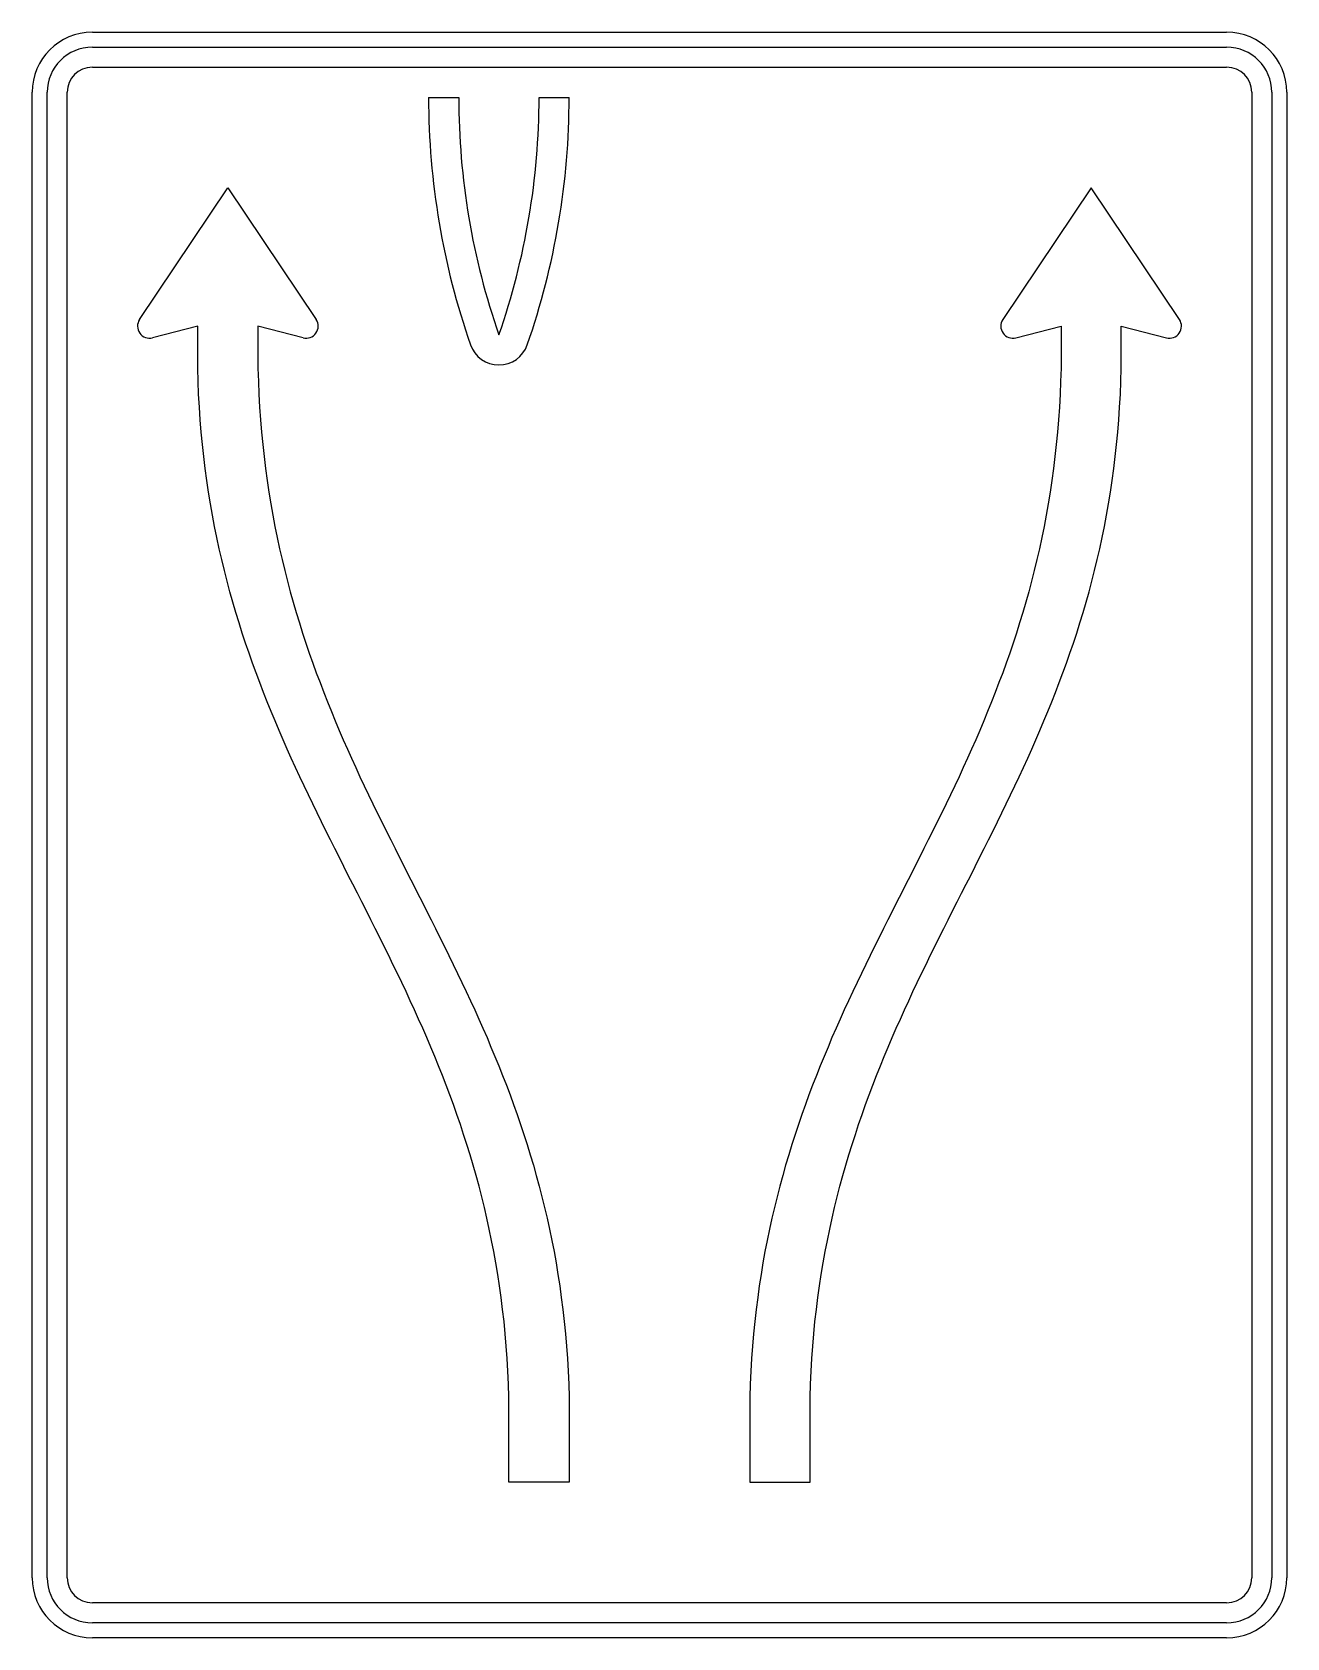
# Model space of a CAD drawing. Extents: x 0 to 1250, y 0 to 1600.
import ezdxf

# ---------------------------------------------------------------- set-up
doc = ezdxf.new("R2010")
doc.units = 0
doc.header["$LTSCALE"] = 25
doc.linetypes.add('AUSGEZOGEN', pattern=[0])
doc.layers.get('0').update_dxf_attribs({"linetype": 'AUSGEZOGEN'})

msp = doc.modelspace()

# ---------------------------------------------------------------- linework, layer by layer
for p, q in [((60, 1600), (1190, 1600)), ((60, 1585), (1190, 1585)), ((60, 1565), (1190, 1565)), ((0, 60), (0, 1540)), ((15, 60), (15, 1540)), ((35, 60), (35, 1540)), ((1215, 1540), (1215, 60)), ((1235, 1540), (1235, 60)), ((1250, 1540), (1250, 60)), ((395, 1535), (425, 1535)), ((505, 1535), (535, 1535)), ((107, 1313.7), (195, 1445)), ((195, 1445), (283, 1313.7)), ((1055, 1445), (967, 1313.7)), ((1143, 1313.7), (1055, 1445)), ((165, 1307), (120, 1295.4)), ((165, 1265), (165, 1307)), ((270, 1295.4), (225, 1307)), ((225, 1307), (225, 1265)), ((465, 1298.4), (465, 1298.4)), ((980, 1295.4), (1025, 1307)), ((1025, 1307), (1025, 1265)), ((1085, 1265), (1085, 1307)), ((1085, 1307), (1130, 1295.4)), ((436.7, 1288.5), (436.7, 1288.5)), ((493.3, 1288.5), (493.3, 1288.5)), ((165.4, 1252), (165, 1265)), ((225, 1265), (225.4, 1252)), ((1025, 1265), (1024.6, 1252)), ((1084.6, 1252), (1085, 1265)), ((165.9, 1239.1), (165.4, 1252)), ((225.4, 1252), (225.9, 1239.1)), ((1024.6, 1252), (1024.1, 1239.1)), ((1084.1, 1239.1), (1084.6, 1252)), ((166.6, 1226.4), (165.9, 1239.1)), ((225.9, 1239.1), (226.6, 1226.4)), ((1024.1, 1239.1), (1023.4, 1226.4)), ((1083.4, 1226.4), (1084.1, 1239.1)), ((167.5, 1213.8), (166.6, 1226.4)), ((226.6, 1226.4), (227.5, 1213.8)), ((1023.4, 1226.4), (1022.5, 1213.8)), ((1082.5, 1213.8), (1083.4, 1226.4)), ((168.5, 1201.4), (167.5, 1213.8)), ((169.7, 1189.2), (168.5, 1201.4)), ((227.5, 1213.8), (228.5, 1201.4)), ((228.5, 1201.4), (229.7, 1189.2)), ((1021.5, 1201.4), (1020.3, 1189.2)), ((1022.5, 1213.8), (1021.5, 1201.4)), ((1080.3, 1189.2), (1081.5, 1201.4)), ((1081.5, 1201.4), (1082.5, 1213.8)), ((171, 1177.1), (169.7, 1189.2)), ((229.7, 1189.2), (231, 1177.1)), ((1020.3, 1189.2), (1019, 1177.1)), ((1079, 1177.1), (1080.3, 1189.2)), ((172.5, 1165.1), (171, 1177.1)), ((231, 1177.1), (232.5, 1165.1)), ((1019, 1177.1), (1017.5, 1165.1)), ((1077.5, 1165.1), (1079, 1177.1)), ((174.1, 1153.3), (172.5, 1165.1)), ((175.8, 1141.7), (174.1, 1153.3)), ((232.5, 1165.1), (234.1, 1153.3)), ((234.1, 1153.3), (235.8, 1141.7)), ((1015.9, 1153.3), (1014.2, 1141.7)), ((1017.5, 1165.1), (1015.9, 1153.3)), ((1074.2, 1141.7), (1075.9, 1153.3)), ((1075.9, 1153.3), (1077.5, 1165.1)), ((177.7, 1130.1), (175.8, 1141.7)), ((235.8, 1141.7), (237.7, 1130.1)), ((1014.2, 1141.7), (1012.3, 1130.1)), ((1072.3, 1130.1), (1074.2, 1141.7)), ((179.7, 1118.8), (177.7, 1130.1)), ((237.7, 1130.1), (239.7, 1118.7)), ((1012.3, 1130.1), (1010.3, 1118.7)), ((1070.3, 1118.8), (1072.3, 1130.1)), ((181.8, 1107.5), (179.7, 1118.8)), ((184.1, 1096.3), (181.8, 1107.5)), ((239.7, 1118.7), (241.8, 1107.5)), ((241.8, 1107.5), (244.1, 1096.3)), ((1008.2, 1107.5), (1005.9, 1096.3)), ((1010.3, 1118.7), (1008.2, 1107.5)), ((1065.9, 1096.3), (1068.2, 1107.5)), ((1068.2, 1107.5), (1070.3, 1118.8)), ((186.5, 1085.3), (184.1, 1096.3)), ((244.1, 1096.3), (246.5, 1085.3)), ((1005.9, 1096.3), (1003.5, 1085.3)), ((1063.5, 1085.3), (1065.9, 1096.3)), ((189, 1074.4), (186.5, 1085.3)), ((191.6, 1063.7), (189, 1074.4)), ((246.5, 1085.3), (249, 1074.4)), ((249, 1074.4), (251.6, 1063.7)), ((1001, 1074.4), (998.4, 1063.7)), ((1003.5, 1085.3), (1001, 1074.4)), ((1058.4, 1063.7), (1061, 1074.4)), ((1061, 1074.4), (1063.5, 1085.3)), ((194.3, 1053), (191.6, 1063.7)), ((251.6, 1063.7), (254.3, 1053)), ((998.4, 1063.7), (995.7, 1053)), ((1055.7, 1053), (1058.4, 1063.7)), ((197.1, 1042.4), (194.3, 1053)), ((200, 1032), (197.1, 1042.4)), ((254.3, 1053), (257.1, 1042.4)), ((257.1, 1042.4), (260, 1032)), ((992.9, 1042.4), (990, 1032)), ((995.7, 1053), (992.9, 1042.4)), ((1050, 1032), (1052.9, 1042.4)), ((1052.9, 1042.4), (1055.7, 1053)), ((203.1, 1021.6), (200, 1032)), ((260, 1032), (263.1, 1021.6)), ((990, 1032), (986.9, 1021.6)), ((1046.9, 1021.6), (1050, 1032)), ((206.2, 1011.4), (203.1, 1021.6)), ((209.4, 1001.2), (206.2, 1011.4)), ((263.1, 1021.6), (266.2, 1011.4)), ((266.2, 1011.4), (269.4, 1001.2)), ((983.8, 1011.4), (980.6, 1001.2)), ((986.9, 1021.6), (983.8, 1011.4)), ((1040.6, 1001.2), (1043.8, 1011.4)), ((1043.8, 1011.4), (1046.9, 1021.6)), ((212.7, 991.2), (209.4, 1001.2)), ((269.4, 1001.2), (272.7, 991.2)), ((980.6, 1001.2), (977.3, 991.2)), ((1037.3, 991.2), (1040.6, 1001.2)), ((216.1, 981.2), (212.7, 991.2)), ((219.6, 971.3), (216.1, 981.2)), ((272.7, 991.2), (276.1, 981.2)), ((276.1, 981.2), (279.6, 971.3)), ((973.9, 981.2), (970.4, 971.3)), ((977.3, 991.2), (973.9, 981.2)), ((1030.4, 971.3), (1033.9, 981.2)), ((1033.9, 981.2), (1037.3, 991.2)), ((223.1, 961.5), (219.6, 971.3)), ((226.8, 951.8), (223.1, 961.5)), ((279.6, 971.3), (283.1, 961.5)), ((283.1, 961.5), (286.8, 951.8)), ((966.9, 961.5), (963.2, 951.8)), ((970.4, 971.3), (966.9, 961.5)), ((1023.2, 951.8), (1026.9, 961.5)), ((1026.9, 961.5), (1030.4, 971.3)), ((230.5, 942.1), (226.8, 951.8)), ((286.8, 951.8), (290.5, 942.1)), ((963.2, 951.8), (959.5, 942.1)), ((1019.5, 942.1), (1023.2, 951.8)), ((234.3, 932.6), (230.5, 942.1)), ((238.1, 923.1), (234.3, 932.6)), ((290.5, 942.1), (294.3, 932.6)), ((294.3, 932.6), (298.1, 923)), ((955.7, 932.6), (951.9, 923)), ((959.5, 942.1), (955.7, 932.6)), ((1011.9, 923.1), (1015.7, 932.6)), ((1015.7, 932.6), (1019.5, 942.1)), ((242, 913.6), (238.1, 923.1)), ((246, 904.2), (242, 913.6)), ((298.1, 923), (302, 913.6)), ((302, 913.6), (306, 904.2)), ((948, 913.6), (944, 904.2)), ((951.9, 923), (948, 913.6)), ((1004, 904.2), (1008, 913.6)), ((1008, 913.6), (1011.9, 923.1)), ((250, 894.9), (246, 904.2)), ((306, 904.2), (310, 894.9)), ((944, 904.2), (940, 894.9)), ((1000, 894.9), (1004, 904.2)), ((254.1, 885.6), (250, 894.9)), ((258.2, 876.4), (254.1, 885.6)), ((310, 894.9), (314.1, 885.6)), ((314.1, 885.6), (318.2, 876.4)), ((935.9, 885.6), (931.8, 876.4)), ((940, 894.9), (935.9, 885.6)), ((991.8, 876.4), (995.9, 885.6)), ((995.9, 885.6), (1000, 894.9)), ((262.4, 867.3), (258.2, 876.4)), ((266.6, 858.1), (262.4, 867.3)), ((318.2, 876.4), (322.4, 867.3)), ((322.4, 867.3), (326.6, 858.1)), ((927.6, 867.3), (923.4, 858.1)), ((931.8, 876.4), (927.6, 867.3)), ((983.4, 858.1), (987.6, 867.3)), ((987.6, 867.3), (991.8, 876.4)), ((270.9, 849.1), (266.6, 858.1)), ((275.2, 840), (270.9, 849.1)), ((326.6, 858.1), (330.9, 849.1)), ((330.9, 849.1), (335.2, 840)), ((919.1, 849.1), (914.8, 840)), ((923.4, 858.1), (919.1, 849.1)), ((974.8, 840), (979.1, 849.1)), ((979.1, 849.1), (983.4, 858.1)), ((279.5, 831), (275.2, 840)), ((335.2, 840), (339.5, 831)), ((914.8, 840), (910.5, 831)), ((970.5, 831), (974.8, 840)), ((283.9, 822), (279.5, 831)), ((288.3, 813.1), (283.9, 822)), ((339.5, 831), (343.9, 822)), ((343.9, 822), (348.3, 813.1)), ((906.1, 822), (901.7, 813.1)), ((910.5, 831), (906.1, 822)), ((961.7, 813.1), (966.1, 822)), ((966.1, 822), (970.5, 831)), ((292.7, 804.2), (288.3, 813.1)), ((297.2, 795.3), (292.7, 804.2)), ((348.3, 813.1), (352.7, 804.2)), ((352.7, 804.2), (357.2, 795.3)), ((897.3, 804.2), (892.8, 795.3)), ((901.7, 813.1), (897.3, 804.2)), ((952.8, 795.3), (957.3, 804.2)), ((957.3, 804.2), (961.7, 813.1)), ((301.6, 786.4), (297.2, 795.3)), ((306.1, 777.5), (301.6, 786.4)), ((357.2, 795.3), (361.6, 786.4)), ((361.6, 786.4), (366.1, 777.5)), ((888.4, 786.4), (883.9, 777.5)), ((892.8, 795.3), (888.4, 786.4)), ((943.9, 777.5), (948.4, 786.4)), ((948.4, 786.4), (952.8, 795.3)), ((310.6, 768.7), (306.1, 777.5)), ((315, 759.8), (310.6, 768.7)), ((366.1, 777.5), (370.6, 768.7)), ((370.6, 768.7), (375, 759.8)), ((879.4, 768.7), (875, 759.8)), ((883.9, 777.5), (879.4, 768.7)), ((935, 759.8), (939.4, 768.7)), ((939.4, 768.7), (943.9, 777.5)), ((319.5, 751), (315, 759.8)), ((375, 759.8), (379.5, 751)), ((875, 759.8), (870.5, 751)), ((930.5, 751), (935, 759.8)), ((324, 742.1), (319.5, 751)), ((328.5, 733.3), (324, 742.1)), ((379.5, 751), (384, 742.1)), ((384, 742.1), (388.5, 733.3)), ((866, 742.1), (861.5, 733.3)), ((870.5, 751), (866, 742.1)), ((921.5, 733.3), (926, 742.1)), ((926, 742.1), (930.5, 751)), ((333, 724.4), (328.5, 733.3)), ((337.4, 715.6), (333, 724.4)), ((388.5, 733.3), (393, 724.4)), ((393, 724.4), (397.4, 715.6)), ((857, 724.4), (852.6, 715.6)), ((861.5, 733.3), (857, 724.4)), ((912.6, 715.6), (917, 724.4)), ((917, 724.4), (921.5, 733.3)), ((341.9, 706.7), (337.4, 715.6)), ((346.3, 697.8), (341.9, 706.7)), ((397.4, 715.6), (401.9, 706.7)), ((401.9, 706.7), (406.3, 697.8)), ((848.1, 706.7), (843.7, 697.8)), ((852.6, 715.6), (848.1, 706.7)), ((903.7, 697.8), (908.1, 706.7)), ((908.1, 706.7), (912.6, 715.6)), ((350.8, 688.9), (346.3, 697.8)), ((355.2, 680), (350.8, 688.9)), ((406.3, 697.8), (410.8, 688.9)), ((410.8, 688.9), (415.2, 680)), ((839.2, 688.9), (834.8, 680)), ((843.7, 697.8), (839.2, 688.9)), ((894.8, 680), (899.2, 688.9)), ((899.2, 688.9), (903.7, 697.8)), ((359.5, 671), (355.2, 680)), ((415.2, 680), (419.5, 671)), ((834.8, 680), (830.5, 671)), ((890.5, 671), (894.8, 680)), ((363.9, 662.1), (359.5, 671)), ((368.2, 653.1), (363.9, 662.1)), ((419.5, 671), (423.9, 662.1)), ((423.9, 662.1), (428.2, 653.1)), ((826.1, 662.1), (821.8, 653.1)), ((830.5, 671), (826.1, 662.1)), ((881.8, 653.1), (886.1, 662.1)), ((886.1, 662.1), (890.5, 671)), ((372.5, 644), (368.2, 653.1)), ((376.7, 634.9), (372.5, 644)), ((428.2, 653.1), (432.5, 644)), ((432.5, 644), (436.7, 634.9)), ((817.5, 644), (813.3, 634.9)), ((821.8, 653.1), (817.5, 644)), ((873.3, 634.9), (877.5, 644)), ((877.5, 644), (881.8, 653.1)), ((380.9, 625.8), (376.7, 634.9)), ((385, 616.6), (380.9, 625.8)), ((436.7, 634.9), (440.9, 625.8)), ((440.9, 625.8), (445, 616.6)), ((809.1, 625.8), (805, 616.6)), ((813.3, 634.9), (809.1, 625.8)), ((865, 616.6), (869.1, 625.8)), ((869.1, 625.8), (873.3, 634.9)), ((389.1, 607.4), (385, 616.6)), ((445, 616.6), (449.1, 607.4)), ((805, 616.6), (800.9, 607.4)), ((860.9, 607.4), (865, 616.6)), ((393.2, 598.1), (389.1, 607.4)), ((397.1, 588.7), (393.2, 598.1)), ((449.1, 607.4), (453.2, 598.1)), ((453.2, 598.1), (457.1, 588.7)), ((796.8, 598.1), (792.9, 588.7)), ((800.9, 607.4), (796.8, 598.1)), ((852.9, 588.7), (856.8, 598.1)), ((856.8, 598.1), (860.9, 607.4)), ((401.1, 579.4), (397.1, 588.7)), ((404.9, 569.9), (401.1, 579.4)), ((457.1, 588.7), (461.1, 579.4)), ((461.1, 579.4), (464.9, 569.9)), ((788.9, 579.4), (785.1, 569.9)), ((792.9, 588.7), (788.9, 579.4)), ((845.1, 569.9), (848.9, 579.4)), ((848.9, 579.4), (852.9, 588.7)), ((408.7, 560.4), (404.9, 569.9)), ((412.5, 550.8), (408.7, 560.4)), ((464.9, 569.9), (468.7, 560.4)), ((468.7, 560.4), (472.5, 550.8)), ((781.3, 560.4), (777.5, 550.8)), ((785.1, 569.9), (781.3, 560.4)), ((837.5, 550.8), (841.3, 560.4)), ((841.3, 560.4), (845.1, 569.9)), ((416.1, 541.1), (412.5, 550.8)), ((472.5, 550.8), (476.1, 541.1)), ((777.5, 550.8), (773.9, 541.1)), ((833.9, 541.1), (837.5, 550.8)), ((419.7, 531.4), (416.1, 541.1)), ((423.2, 521.5), (419.7, 531.4)), ((476.1, 541.1), (479.7, 531.4)), ((479.7, 531.4), (483.2, 521.5)), ((770.3, 531.4), (766.8, 521.5)), ((773.9, 541.1), (770.3, 531.4)), ((826.8, 521.5), (830.3, 531.4)), ((830.3, 531.4), (833.9, 541.1)), ((426.6, 511.6), (423.2, 521.5)), ((483.2, 521.5), (486.6, 511.6)), ((766.8, 521.5), (763.4, 511.6)), ((823.4, 511.6), (826.8, 521.5)), ((429.9, 501.6), (426.6, 511.6)), ((433.2, 491.5), (429.9, 501.6)), ((486.6, 511.6), (489.9, 501.6)), ((489.9, 501.6), (493.2, 491.5)), ((760.1, 501.6), (756.8, 491.5)), ((763.4, 511.6), (760.1, 501.6)), ((816.8, 491.5), (820.1, 501.6)), ((820.1, 501.6), (823.4, 511.6)), ((436.3, 481.4), (433.2, 491.5)), ((439.4, 471.1), (436.3, 481.4)), ((493.2, 491.5), (496.3, 481.4)), ((496.3, 481.4), (499.4, 471.1)), ((753.7, 481.4), (750.6, 471.1)), ((756.8, 491.5), (753.7, 481.4)), ((810.6, 471.1), (813.7, 481.4)), ((813.7, 481.4), (816.8, 491.5)), ((442.3, 460.7), (439.4, 471.1)), ((499.4, 471.1), (502.3, 460.7)), ((750.6, 471.1), (747.7, 460.7)), ((807.7, 460.7), (810.6, 471.1)), ((445.2, 450.2), (442.3, 460.7)), ((447.9, 439.6), (445.2, 450.2)), ((502.3, 460.7), (505.2, 450.2)), ((505.2, 450.2), (507.9, 439.6)), ((744.8, 450.2), (742.1, 439.6)), ((747.7, 460.7), (744.8, 450.2)), ((802.1, 439.6), (804.8, 450.2)), ((804.8, 450.2), (807.7, 460.7)), ((450.5, 428.9), (447.9, 439.6)), ((507.9, 439.6), (510.5, 428.9)), ((742.1, 439.6), (739.5, 428.9)), ((799.5, 428.9), (802.1, 439.6)), ((453, 418.1), (450.5, 428.9)), ((455.4, 407.2), (453, 418.1)), ((510.5, 428.9), (513, 418.1)), ((513, 418.1), (515.4, 407.2)), ((737, 418.1), (734.6, 407.2)), ((739.5, 428.9), (737, 418.1)), ((794.6, 407.2), (797, 418.1)), ((797, 418.1), (799.5, 428.9)), ((457.7, 396.1), (455.4, 407.2)), ((515.4, 407.2), (517.7, 396.1)), ((734.6, 407.2), (732.3, 396.1)), ((792.3, 396.1), (794.6, 407.2)), ((459.9, 385), (457.7, 396.1)), ((461.9, 373.7), (459.9, 385)), ((517.7, 396.1), (519.9, 385)), ((519.9, 385), (521.9, 373.7)), ((730.1, 385), (728.1, 373.7)), ((732.3, 396.1), (730.1, 385)), ((788.1, 373.7), (790.1, 385)), ((790.1, 385), (792.3, 396.1)), ((463.8, 362.2), (461.9, 373.7)), ((521.9, 373.7), (523.8, 362.2)), ((728.1, 373.7), (726.2, 362.2)), ((786.2, 362.2), (788.1, 373.7)), ((465.6, 350.7), (463.8, 362.2)), ((523.8, 362.2), (525.6, 350.7)), ((726.2, 362.2), (724.4, 350.7)), ((784.4, 350.7), (786.2, 362.2)), ((467.2, 339), (465.6, 350.7)), ((468.7, 327.1), (467.2, 339)), ((525.6, 350.7), (527.2, 339)), ((527.2, 339), (528.7, 327.1)), ((722.8, 339), (721.3, 327.1)), ((724.4, 350.7), (722.8, 339)), ((781.3, 327.1), (782.8, 339)), ((782.8, 339), (784.4, 350.7)), ((470.1, 315.1), (468.7, 327.1)), ((528.7, 327.1), (530.1, 315.1)), ((721.3, 327.1), (719.9, 315.1)), ((779.9, 315.1), (781.3, 327.1)), ((471.3, 303), (470.1, 315.1)), ((530.1, 315.1), (531.3, 303)), ((719.9, 315.1), (718.7, 303)), ((778.7, 303), (779.9, 315.1)), ((472.3, 290.7), (471.3, 303)), ((473.2, 278.3), (472.3, 290.7)), ((531.3, 303), (532.3, 290.7)), ((532.3, 290.7), (533.2, 278.3)), ((717.7, 290.7), (716.8, 278.3)), ((718.7, 303), (717.7, 290.7)), ((776.8, 278.3), (777.7, 290.7)), ((777.7, 290.7), (778.7, 303)), ((474, 265.7), (473.2, 278.3)), ((533.2, 278.3), (534, 265.7)), ((716.8, 278.3), (716, 265.7)), ((776, 265.7), (776.8, 278.3)), ((474.6, 252.9), (474, 265.7)), ((534, 265.7), (534.6, 252.9)), ((716, 265.7), (715.4, 252.9)), ((775.4, 252.9), (776, 265.7)), ((475, 240), (474.6, 252.9)), ((475, 155), (475, 240)), ((534.6, 252.9), (535, 240)), ((535, 240), (535, 155)), ((715.4, 252.9), (715, 240)), ((715, 240), (715, 155)), ((775, 240), (775.4, 252.9)), ((775, 155), (775, 240)), ((535, 155), (475, 155)), ((715, 155), (775, 155)), ((1190, 35), (60, 35)), ((1190, 15), (60, 15)), ((1190, 0), (60, 0))]:
    msp.add_line(p, q)
for centre, radius, start, end in [((60, 1540), 60, 90, 180), ((1190, 1540), 60, 0, 90), ((60, 1540), 45, 90, 180), ((1190, 1540), 45, 0, 90), ((60, 1540), 25, 90, 180), ((1190, 1540), 25, 0, 90), ((1145, 1535), 750, 180, 199.1881), ((1145, 1535), 720, 180, 199.1881), ((-215, 1535), 720, 340.8119, 360), ((-215, 1535), 750, 340.8119, 360), ((117, 1307), 12, 146.195, 284.475), ((273, 1307), 12, 255.525, 393.805), ((977, 1307), 12, 146.195, 284.475), ((1133, 1307), 12, 255.525, 393.805), ((465, 1298.4), 30, 199.1881, 340.8119), ((60, 60), 60, 180, 270), ((60, 60), 45, 180, 270), ((60, 60), 25, 180, 270), ((1190, 60), 60, 270, 360), ((1190, 60), 45, 270, 360), ((1190, 60), 25, 270, 360)]:
    msp.add_arc(centre, radius, start, end)

doc.saveas('drawing.dxf')
